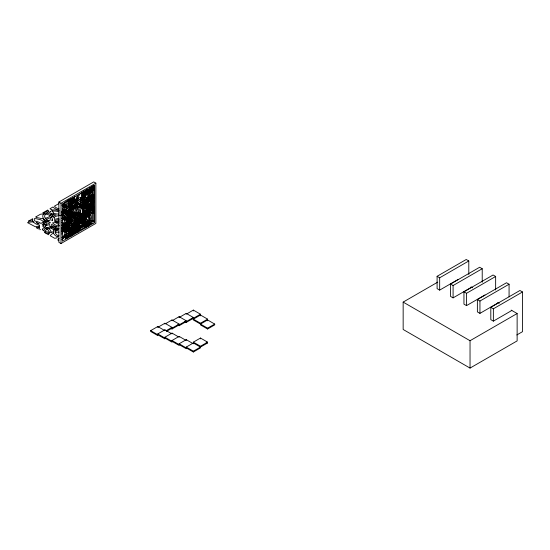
<?xml version="1.0" encoding="UTF-8"?>
<svg xmlns="http://www.w3.org/2000/svg" width="550" height="550" viewBox="0 0 550 550"><rect width="100%" height="100%" fill="white"/><g stroke="black" fill="none" stroke-linecap="round" stroke-linejoin="round"><path stroke-width="0.82" d="M67.554 217.339C72.772 221.011 67.073 215.022 67.389 218.508M69.692 218.57L69.513 219.794M66.213 218.109C65.911 215.462 71.692 222.592 66.213 218.109A11.069 6.394 -60 0 0 66.612 220.729L68.743 221.966A11.069 6.394 -60 0 1 68.344 219.347M67.65 217.229C74.112 221.059 65.182 216.212 67.746 217.202M71.191 230.065L70.964 230.752L73.198 231.976L73.329 231.296L71.191 230.065L71.074 230.704M92.386 205.232L92.139 206.298A11.069 6.394 -60 0 0 82.974 215.627A11.069 6.394 -60 0 0 84.425 225.995M94.524 206.463L94.277 207.508A11.069 6.394 -60 0 0 85.106 216.865A11.069 6.394 -60 0 0 86.563 227.226M76.237 207.302L76.065 208.038L75.254 207.625M61.82 234.121A9.171 5.294 -60 0 0 63.092 230.938C62.982 229.054 66.076 230.876 65.23 232.176A9.171 5.294 -60 0 1 62.336 237.792L61.806 237.483M63.092 230.938L65.23 232.176M83.641 217.243L85.862 218.171A9.171 5.294 -60 0 0 88.859 225.885L86.728 224.654A9.171 5.294 -60 0 1 83.717 216.954A9.171 5.294 -60 0 1 91.554 208.051C92.943 207.494 95.507 209.495 93.713 209.275A11.069 6.394 -60 0 1 80.671 217.628A9.171 5.294 -60 0 1 78.588 220.385L76.45 219.147A9.171 5.294 -60 0 0 78.533 216.397A11.069 6.394 -60 0 0 91.554 208.051L93.713 209.275A9.171 5.294 -60 0 0 85.855 218.192L85.779 218.453M71.541 208.615L71.754 207.907A9.171 5.294 -60 0 1 74.044 206.106L74.319 207.089M73.679 209.846L73.886 209.137A9.171 5.294 -60 0 1 76.175 207.336M70.833 231.213L70.964 230.752M72.964 232.444L73.329 231.296M82.218 198.344L82.507 197.402L85.002 199.141A11.069 6.394 -60 0 1 82.816 215.462A11.069 6.394 -60 0 1 71.947 213.042A11.069 6.394 -60 0 1 83.387 198.784L81.256 197.553A11.069 6.394 -60 0 0 69.816 211.819A11.069 6.394 -60 0 0 80.706 214.204L81.125 213.737M84.349 199.574L84.638 198.633M80.438 217.511A9.171 5.294 -60 0 0 77.598 222.887L77.419 223.596L75.419 222.441M71.802 232.292L71.472 233.626L69.341 232.396L69.809 230.601L73.982 233.482M81.256 197.553C79.771 199.588 83.469 201.74 83.387 198.784M82.246 213.091A9.171 5.294 -60 0 1 86.659 213.462L88.797 214.699A9.171 5.294 -60 0 0 83.332 214.885L82.933 215.49A11.069 6.394 -60 0 1 76.574 232.224A11.069 6.394 -60 0 1 68.379 225.417L65.78 224.352L66.241 224.187A11.069 6.394 -60 0 0 74.442 230.986A11.069 6.394 -60 0 0 80.774 214.321L81.166 214.143M80.774 214.321L85.119 216.831M90.111 208.608C89.781 209.048 93.149 211.241 91.389 210.327M92.242 209.846L91.816 210.712M65.072 235.146A9.171 5.294 -60 0 1 64.604 237.442L66.736 238.673A9.171 5.294 -60 0 0 62.336 231.028L62.838 230.147A11.069 6.394 -60 0 0 71.225 216.7A11.069 6.394 -60 0 0 63.539 211.688L62.205 210.918M82.844 205.171C76.642 202.125 84.322 205.81 82.631 205.487A9.171 5.294 -60 0 1 77.722 202.702A9.171 5.294 -60 0 1 80.011 193.847M83.442 193.064C82.5 196.948 89.251 193.854 82.961 192.968A11.069 6.394 -60 0 1 81.703 192.356A11.069 6.394 -60 0 0 81.888 195.924L84.019 197.161A11.069 6.394 -60 0 1 83.841 193.586L81.703 192.356M88.859 225.885A11.069 6.394 -60 0 0 90.729 214.314L88.598 213.084L87.869 213.909A9.171 5.294 -60 0 0 87.649 216.343M90.729 214.314L90.007 215.146A9.171 5.294 -60 0 0 90.069 219.271L89.402 218.886M76.258 202.84L74.119 201.609M76.086 203.046L73.7 201.259A9.171 5.294 -60 0 0 70.489 199.444L72.621 200.681M84.054 203.555L84.177 203.411A9.171 5.294 -60 0 1 88.103 200.558L88.364 200.468M82.046 202.18L86.247 204.786M82.864 215.407L81.297 214.218M94.277 207.508C87.347 203.108 100.458 211.083 91.066 205.707A11.069 6.394 -60 0 0 89.815 207.199L91.953 208.429A11.069 6.394 -60 0 1 93.198 206.938M80.767 212.376L79.778 213.132A11.069 6.394 -60 0 0 78.918 213.909L79.056 214.143M82.954 213.579L82.198 214.136A9.171 5.294 -60 0 0 81.551 207.536L79.42 206.305A9.171 5.294 -60 0 0 78.918 213.909M53.996 217.339L54.491 217.03A9.171 5.294 0 0 1 62.886 215.593A9.171 5.294 0 0 1 62.177 218.446M58.857 202.042L93.727 181.913L95.865 183.143L95.865 223.41L60.995 243.54L58.857 242.309L58.857 202.042L60.995 203.273L95.865 183.143M32.34 218.914L28.359 221.21A11.069 6.394 0 0 1 32.003 220.853L32.718 220.866M58.884 203.589L54.477 206.126A9.171 5.294 0 0 0 59.084 208.931M62.404 238.707L92.386 221.396L92.386 185.969M65.539 238.452L92.249 223.032M171.297 333.52L164.897 329.821L157.774 333.926L157.774 335.569L150.659 331.464L150.659 330.639L157.774 326.535L164.182 330.234M170.589 328.178L172.012 328.996L172.012 327.353L164.897 323.249L157.774 327.353L157.774 326.535M165.605 323.654L172.012 319.962L179.128 324.067L179.128 325.71L177.705 324.892M172.721 320.368L179.128 316.669L186.244 320.781L186.244 322.424L184.821 321.606M179.836 317.082L186.244 313.383L193.359 317.494L193.359 319.962L207.591 328.178L214.706 324.067L214.706 324.892L207.591 328.996L200.475 324.892L200.475 323.249L191.936 318.312M186.952 313.796L193.359 310.097L200.475 314.208L200.475 315.851M166.32 330.639L172.012 327.353M166.32 331.464L179.128 324.067M172.012 328.996L186.244 320.781M179.128 325.71L193.359 317.494M186.244 322.424L200.475 314.208M193.359 319.137L200.475 315.026L207.591 319.137L207.591 320.781M150.659 330.639L164.897 338.862L164.897 337.219L172.012 333.107L178.413 336.806M200.475 323.249L207.591 319.137M157.774 333.926L172.012 342.148L172.012 340.505L179.128 336.394L185.529 340.093M200.475 324.067L207.591 319.962L214.706 324.067M164.897 337.219L179.128 345.434L179.128 343.791L186.244 339.68L192.651 343.379M193.359 343.791L193.359 342.148L200.475 338.037L207.591 342.148L207.591 342.966L193.359 351.182L186.244 347.077L186.244 348.721L172.012 340.505M186.244 347.077L193.359 342.966L200.475 347.077M193.359 342.148L200.475 346.252L207.591 342.148M179.128 343.791L193.359 352.007L200.475 347.896L200.475 346.252M458.116 279.462L439.663 290.111L437.099 288.633L437.099 276.306L466.228 259.49L468.793 260.968L468.793 274.484M437.099 276.306L439.663 277.791L468.793 260.968M511.184 310.097L517.131 313.534L517.131 340.904L470.037 368.087L403.157 329.478L403.157 302.101L437.738 282.136M471.543 287.21L453.09 297.866L450.526 296.388L450.526 284.061L479.655 267.245L482.219 268.723L482.219 282.239M450.526 284.061L453.09 285.539L482.219 268.723M484.969 294.965L466.517 305.621L463.953 304.136L463.953 291.809L493.082 274.993L495.646 276.478L495.646 289.988M463.953 291.809L466.517 293.294L495.646 276.478M498.396 302.713L479.944 313.369L477.379 311.891L477.379 299.564L506.509 282.748L509.073 284.226L509.073 296.897M477.379 299.564L479.944 301.043L509.073 284.226M511.823 310.468L493.371 321.124L490.806 319.639L490.806 307.312L519.936 290.496L522.5 291.981L522.5 331.678L516.808 334.964M490.806 307.312L493.371 308.798L522.5 291.981M403.157 302.101L470.037 340.718L517.131 313.534M73.941 205.947L75.034 206.607A11.069 6.394 -60 0 1 76.175 205.789L75.639 205.178M75.481 198.887A9.171 5.294 -60 0 0 80.479 204.277L82.906 205.397M82.067 202.159A9.171 5.294 -60 0 1 85.965 199.327L86.233 199.238M53.219 231.949L52.979 232.038A9.171 5.294 0 0 1 42.274 229.632A11.069 6.394 0 0 0 42.852 228.525A11.069 6.394 0 0 0 43.264 219.643L44.268 219.56M90.812 206.711A9.171 5.294 -60 0 0 87.842 198.997L89.973 200.228A9.171 5.294 -60 0 1 92.95 207.941M89.959 200.234L87.794 199.011M55.254 232.691L56.279 232.347A9.171 5.294 0 0 1 59.153 232.114M77.921 206.607L76.23 205.59M67.031 222.365L68.014 222.214M69.169 223.596L70.153 223.444M46.172 219.244L46.901 219.072A11.069 6.394 0 0 0 49.988 208.725L53.041 206.958A11.069 6.394 0 0 0 58.932 210.086M55.131 231.413L55.44 231.351A9.171 5.294 0 0 0 58.843 228.807M45.279 218.268L46.097 218.075A9.171 5.294 0 0 0 51.377 213.606M81.737 221.451L82.252 221.389L80.114 220.158A11.069 6.394 -60 0 1 81.338 220.241L84.047 221.643L83.476 221.471A11.069 6.394 -60 0 0 75.377 225.637A11.069 6.394 -60 0 0 71.232 236.081L69.094 234.843A11.069 6.394 -60 0 1 76.422 221.526M67.045 223.994L69.651 225.177L69.211 225.218M79.145 221.939L81.854 223.114L81.311 223.163M90.564 189.062L93.28 190.245A11.069 6.394 -60 0 1 87.058 194.274M92.703 190.293L93.246 190.245M79.647 204.476L79.069 204.524L79.413 203.919A11.069 6.394 -60 0 1 80.492 202.311L82.624 203.541A11.069 6.394 -60 0 0 81.551 205.15L81.311 205.562L83.304 206.807A11.069 6.394 -60 0 1 83.806 212.417L82.211 211.489M81.785 205.707L81.097 205.611A11.069 6.394 -60 0 1 76.23 205.659M62.336 214.363L62.611 214.328A9.171 5.294 -60 0 0 69.554 208.409A9.171 5.294 -60 0 0 70.771 199.588L70.771 199.588A11.069 6.394 -60 0 0 62.336 211.379M61.916 231.137L62.301 231.316L61.875 231.241M43.807 225.624L42.707 225.617A11.069 6.394 0 0 1 42.983 226.421M52.195 220.708L51.858 220.674A9.171 5.294 0 0 1 52.546 218.694A9.171 5.294 0 0 1 52.257 220.667M85.58 194.294L82.961 192.968A9.171 5.294 -60 0 0 86.412 197.587C90.166 200.839 89.623 196.749 86.467 197.574A11.069 6.394 -60 0 0 84.067 198.791M46.489 213.097L47.211 213.235A11.069 6.394 0 0 1 54.484 219.498A11.069 6.394 0 0 1 58.932 218.474M82.768 226.937L82.287 226.834A11.069 6.394 0 0 0 84.714 218.501L86.831 219.725M81.263 227.776L80.039 227.652A11.069 6.394 0 0 1 74.071 228.222M71.369 226.655L72.167 226.847A11.069 6.394 0 0 1 79.028 221.623A11.069 6.394 0 0 1 90.255 222.64M88.963 212.506C90.97 213.689 85.388 210.368 87.367 211.606M471.054 286.928L472.539 287.788M497.805 302.376L499.297 303.236M93.191 185.756L94.524 186.526A9.171 5.294 -60 0 1 93.198 188.567L91.066 187.337A9.171 5.294 -60 0 0 91.513 186.718M89.464 187.77L89.994 188.079A11.069 6.394 -60 0 1 91.025 189.269L89.423 188.347M88 190.087L90.138 191.317M88.048 190.211L90.186 191.448M85.222 190.218L85.759 190.527A9.171 5.294 -60 0 0 88.55 198.818A11.069 6.394 -60 0 0 86.199 200.021M83.758 191.07L84.294 191.373M83.717 191.091L84.274 191.428A9.171 5.294 -60 0 0 86.9 192.61L84.762 191.373A9.171 5.294 -60 0 1 83.346 191.111M83.291 191.104L85.291 192.259M89.265 194.996L91.396 196.233M84.844 193.057L86.983 194.288M88 195.195L90.131 196.426M82.177 191.978L82.713 192.287A11.069 6.394 -60 0 0 85.099 194.198M90.846 198.131L92.984 199.361M91.898 199.451L94.036 200.681M81.62 193.738L83.758 194.968M83.38 195.367L85.518 196.597M88.907 199.196L91.994 200.984M90.681 200.805L92.819 202.036M86.178 199.32L88.309 200.551M85.965 199.327L88.103 200.558M84.803 199.877L86.934 201.107M85.147 200.771L87.278 202.001M81.957 199.574L84.088 200.812M83.387 200.874L85.518 202.111M85.422 202.201L87.553 203.431M83.903 202.125L86.041 203.356M88.261 204.903L90.399 206.133M86.927 205.501L89.059 206.731M88.268 206.449L90.406 207.68M72.332 197.821A11.069 6.394 -60 0 1 73.941 198.639L76.354 200.138M85.174 205.748L87.306 206.979M75.433 200.262L77.564 201.492M88.619 207.982L90.757 209.213M83.992 205.466L86.13 206.697M86.907 207.089L89.045 208.319M71.252 198.447L72.634 199.004A11.069 6.394 -60 0 1 76.079 199.87M92.744 211.303L89.279 209.124M77.77 202.923L75.639 201.685A9.171 5.294 -60 0 1 83.146 200.53A9.171 5.294 -60 0 1 82.273 210.217M73.006 200.317L75.137 201.548M84.693 207.488L86.831 208.725M70.104 199.203L70.627 199.313M87.306 209.096L89.437 210.327M83.552 207.309L85.683 208.539M87.849 210.21L89.987 211.441M69.066 199.746L71.204 200.977M89.623 211.709L91.754 212.939M75.061 203.672L76.395 204.442A9.171 5.294 -60 0 1 68.049 217.305A9.171 5.294 -60 0 1 65.072 206.944A9.171 5.294 -60 0 1 75.838 202.489A11.069 6.394 -60 0 1 67.884 208.347A11.069 6.394 -60 0 1 63.147 203.583M76.113 205.858L77.584 206.704A11.069 6.394 -60 0 1 70.214 217.931A11.069 6.394 -60 0 1 62.466 215.992L61.806 215.71M70.049 203.624L72.167 204.903M75.57 206.917L77.316 207.886M85.656 212.822L87.787 214.053M84.494 212.596L86.632 213.826M86.398 215.291L88.536 216.528M69.328 205.748L71.459 206.979M84.418 215.057L86.556 216.294M71.754 207.907L73.886 209.137M81.73 213.964L83.332 214.885M78.43 212.431L80.568 213.661M64.536 204.504L65.065 204.813M67.719 206.607L69.857 207.838M64.563 205.061L65.766 205.755M76.986 212.279L79.117 213.517M89.946 220.296L91.011 220.907A9.171 5.294 -60 0 0 94.524 221.705L92.386 220.474A9.171 5.294 -60 0 1 89.684 220.268M81.324 215.689L83.456 216.92M66.969 208.258L61.916 205.288A11.069 6.394 -60 0 1 62.274 204.641M69.623 209.791L71.026 210.595M74.621 212.678L80.699 216.184M82.404 217.353L84.535 218.584M90.991 222.509L90.723 222.358A11.069 6.394 -60 0 1 88.591 221.843L88.268 221.629L90.729 223.073A11.069 6.394 -60 0 0 92.861 223.589L91.926 223.053M64.824 207.433L63.491 206.656A11.069 6.394 -60 0 0 73.7 201.259L73.934 201.774M81.579 217.463L83.71 218.694M71.734 212.568L73.329 213.489M80.128 217.312A9.171 5.294 -60 0 1 73.336 230.093A9.171 5.294 -60 0 1 67.595 223.609A9.171 5.294 -60 0 1 77.241 214.053L79.372 215.284A9.171 5.294 -60 0 0 69.726 224.847A9.171 5.294 -60 0 0 75.474 231.323A9.171 5.294 -60 0 0 82.266 218.542L78.375 216.232L81.565 218.268A11.069 6.394 -60 0 1 73.549 224.854L71.417 223.623A11.069 6.394 -60 0 0 73.205 223.059M66.866 210.018L67.396 210.327M67.533 210.403L68.998 211.255M65.78 209.577L67.918 210.815M68.076 211.179L70.214 212.41M71.782 213.812L73.645 214.885M71.988 214.596L74.119 215.827M81.338 220.241L85.504 222.64A11.069 6.394 -60 0 1 86.673 224.998L84.542 223.768A11.069 6.394 -60 0 0 83.373 221.403M72.064 214.913L69.926 213.682A9.171 5.294 -60 0 1 61.882 214.239A11.069 6.394 -60 0 0 67.052 209.77M72.861 215.483L74.999 216.714M67.203 213.132L69.341 214.363M72.407 216.212L70.276 214.981A11.069 6.394 -60 0 1 61.923 217.161M69.08 214.431L71.211 215.669M70.689 215.834L72.827 217.064M80.871 222.035L84.253 224.008A9.171 5.294 -60 0 0 76.986 225.589A9.171 5.294 -60 0 0 72.573 235.304M71.424 216.741L73.556 217.972M69.052 216.026L71.191 217.264M61.889 212.341L63.491 213.269A9.171 5.294 -60 0 1 66.323 212.431L64.192 211.2A9.171 5.294 -60 0 0 61.916 211.75M61.847 213.077L63.58 214.081M75.597 221.732L77.598 222.887M61.882 214.239L64.02 215.469M68.626 218.419L70.758 219.649M69.169 219.732L71.308 220.962M73.996 222.654L76.134 223.891M73.782 223.788L75.921 225.019M74.463 226.133L75.797 226.903M72.366 225.534L74.504 226.765M75.996 228.113L78.127 229.35M76.862 228.883L78.994 230.113M72.634 227.123L74.766 228.353M66.241 224.187L68.379 225.417M75.46 230.216L77.598 231.447M63.992 223.802L66.131 225.032M61.806 222.722L62.336 223.032A11.069 6.394 -60 0 1 66.873 230.017L63.484 228.071A9.171 5.294 -60 0 0 61.841 224.125M62.617 224.916L64.749 226.146M72.339 230.505L74.477 231.736M63.401 227.033L65.539 228.271M70.565 232.478L72.696 233.729M61.916 228.456L62.446 228.759A11.069 6.394 -60 0 1 72.421 223.912A11.069 6.394 -60 0 1 73.48 234.781L71.349 233.544A11.069 6.394 -60 0 0 70.881 223.08A11.069 6.394 -60 0 0 61.861 225.658M61.806 228.498L62.336 228.807M61.806 230.718L62.336 231.028M61.806 239.222L62.336 239.525A11.069 6.394 -60 0 0 66.412 232.258L64.274 231.021A11.069 6.394 -60 0 1 63.992 231.921M58.884 240.749L57.97 240.219A9.171 5.294 0 0 1 58.183 238.817M206.167 342.148L207.591 342.966M69.08 216.418L68.805 216.253A11.069 6.394 0 0 0 65.938 215.064A9.171 5.294 0 0 1 65.828 213.593A11.069 6.394 0 0 0 69.499 209.846M80.657 217.621L80.554 217.518A9.171 5.294 0 0 1 83.854 223.795A9.171 5.294 0 0 1 74.03 227.116M67.375 224.524L67.045 224.166A9.171 5.294 0 0 1 67.691 218.921M50.586 211.337L50.985 211.716L50.737 211.31M80.506 217.463L80.541 217.498A9.171 5.294 0 0 0 79.942 217.752M51.514 216.748L51.851 217.154M62.425 209L62.831 209.433A9.171 5.294 0 0 0 66.887 208.931M82.528 197.436L85.002 199.141L82.397 197.732L82.864 197.911A11.069 6.394 -60 0 1 82.225 212.334M76.972 223.644L77.323 224.146A9.171 5.294 0 0 0 80.424 226.263M76.526 230.113L76.766 230.526L74.394 228.883M72.078 198.426L72.318 199.066A11.069 6.394 -60 0 1 70.331 209.261A11.069 6.394 -60 0 1 62.466 215.992M66.646 226.249C67.437 227.927 64.426 226.188 64.508 225.012M80.767 204.16L80.733 204.036A11.069 6.394 -60 0 0 91.279 204.036L93.411 205.267A11.069 6.394 -60 0 1 82.644 202.407A11.069 6.394 -60 0 1 94.524 188.547M80.713 203.954L80.726 204.002A11.069 6.394 -60 0 1 87.367 188.959L89.499 190.19A9.171 5.294 -60 0 0 88.069 189.193M493.371 308.798L493.371 321.124M479.944 301.043L479.944 313.369M470.037 340.718L470.037 368.087M466.517 293.294L466.517 305.621M453.09 285.539L453.09 297.866M439.663 277.791L439.663 290.111M207.591 328.178L207.591 328.996M200.475 338.037L200.475 338.862M193.359 310.097L193.359 310.922M193.359 351.182L193.359 352.007M186.244 313.383L186.244 314.208M186.244 339.68L186.244 340.505M179.128 316.669L179.128 317.494M179.128 336.394L179.128 337.219M172.012 319.962L172.012 320.781M172.012 333.107L172.012 333.926M164.897 323.249L164.897 324.067M164.897 329.821L164.897 330.639M93.727 185.336L93.727 221.32M60.995 203.273L60.995 243.54M70.159 211.991A9.171 5.294 0 0 1 68.31 211.819M65.292 210.987A9.171 5.294 0 0 1 64.274 210.485A11.069 6.394 0 0 0 66.083 210.279A11.069 6.394 0 0 0 64.047 213.015L63.539 213.214A11.069 6.394 0 0 0 61.682 211.812M78.561 226.82A11.069 6.394 0 0 1 77.928 217.312M69.637 226.029A9.171 5.294 0 0 1 68.537 225.445L68.805 225.294A11.069 6.394 0 0 0 69.884 224.565A9.171 5.294 0 0 1 63.264 229.866M70.641 217.312A9.171 5.294 0 0 1 75.817 216.583M76.505 222.441A9.171 5.294 0 0 1 76.464 221.939M76.01 230.856A9.171 5.294 0 0 1 76.684 223.802A9.171 5.294 0 0 1 88.901 223.417M66.351 218.116A11.069 6.394 0 0 0 65.904 225.239L65.416 225.411A11.069 6.394 0 0 0 61.82 225.534M69.499 216.432A11.069 6.394 0 0 1 80.527 216.232M59.015 235.634A11.069 6.394 0 0 0 56.602 237.999A9.171 5.294 0 0 1 54.574 238.26L50.256 235.771A9.171 5.294 0 0 1 53.481 233.166M70.689 233.929A11.069 6.394 0 0 0 67.87 233.606A11.069 6.394 0 0 0 65.141 232.1M65.106 234.816A9.171 5.294 0 0 1 66.846 234.692A9.171 5.294 0 0 1 67.643 235.689M43.966 227.789A9.171 5.294 0 0 1 48.469 234.74L44.584 232.499A11.069 6.394 0 0 0 49.156 233.358M39.167 227.322A9.171 5.294 0 0 0 36.362 227.748L38.369 228.91L39.511 228.601A11.069 6.394 0 0 1 39.586 225.232A11.069 6.394 0 0 1 32.367 218.907M59.111 223.183A11.069 6.394 0 0 0 54.237 221.038A9.171 5.294 0 0 1 59.125 219.567M45.863 225.472A11.069 6.394 0 0 0 49.665 224.517A11.069 6.394 0 0 0 56.712 230.739M44.447 212.877A11.069 6.394 0 0 0 42.824 212.857L47.74 210.024A11.069 6.394 0 0 0 56.224 215.002A11.069 6.394 0 0 0 49.912 220.605A11.069 6.394 0 0 0 40.968 223.492A11.069 6.394 0 0 0 34.815 221.059A9.171 5.294 0 0 1 34.306 218.687A9.171 5.294 0 0 1 36.417 218.721A11.069 6.394 0 0 0 40.212 219.56A9.171 5.294 0 0 1 43.196 226.456M64.845 216.7A11.069 6.394 0 0 1 61.799 220.715M59.297 221.843A11.069 6.394 0 0 1 53.728 222.688L52.546 222.86A9.171 5.294 0 0 0 59.221 225.974M48.111 210.815A11.069 6.394 0 0 0 42.783 216.982A11.069 6.394 0 0 0 50.249 222.351L50.201 222.791A9.171 5.294 0 0 1 42.157 224.482A9.171 5.294 0 0 1 48.242 221.829M51.748 210.018A11.069 6.394 0 0 1 59.256 210.739M82.644 218.694A11.069 6.394 0 0 1 80.025 219.78M74.834 220.488A11.069 6.394 0 0 1 64.921 216.796M57.509 236.823A11.069 6.394 0 0 1 55.564 227.824M73.391 232.368A9.171 5.294 0 0 0 65.759 226.538A11.069 6.394 0 0 1 61.882 227.143M65.333 237.022A9.171 5.294 0 0 1 63.463 237.036M58.589 235.916A9.171 5.294 0 0 1 57.496 228.202M55.399 222.626A9.171 5.294 0 0 1 59.125 225.72M44.914 231.309A9.171 5.294 0 0 1 58.919 228.683M62.776 232.877A9.171 5.294 0 0 0 62.748 232.588A9.171 5.294 0 0 0 61.999 232.409M50.325 215.751A9.171 5.294 0 0 0 40.446 214.232L35.674 216.982A9.171 5.294 0 0 0 37.111 217.676A11.069 6.394 0 0 1 40.913 218.515A9.171 5.294 0 0 0 43.416 218.529M57.97 229.831A9.171 5.294 0 0 1 51.611 224.187A11.069 6.394 0 0 0 57.303 226.806L57.056 226.923A11.069 6.394 0 0 0 43.395 230.532M63.188 219.684A9.171 5.294 0 0 1 69.032 222.544L69.334 222.956A9.171 5.294 0 0 1 67.464 224.517M59.036 220.639A9.171 5.294 0 0 1 55.784 221.471M48.627 220.674A9.171 5.294 0 0 1 48.881 211.826M52.601 211.049A9.171 5.294 0 0 1 59.331 212.08M64.047 230.876A11.069 6.394 0 0 0 71.356 222.998A11.069 6.394 0 0 0 70.668 217.683M61.765 218.419A11.069 6.394 0 0 1 69.644 220.997M81.359 217.889A9.171 5.294 0 0 1 81.063 218.048M75.46 219.388A9.171 5.294 0 0 1 71.631 219.031M69.994 219.814A9.171 5.294 0 0 1 70.146 220.784M33.454 222.014A9.171 5.294 0 0 0 27.5 222.633L35.406 226.792A11.069 6.394 0 0 1 39.236 226.215M44.976 226.854A11.069 6.394 0 0 1 51.143 232.265M59.104 238.549A11.069 6.394 0 0 1 58.286 238.789M61.868 228.745A11.069 6.394 0 0 1 64.487 231.811M70.091 213.084A11.069 6.394 0 0 1 67.203 212.768M64.501 212.004A11.069 6.394 0 0 1 62.349 210.911M59.208 214.039A9.171 5.294 0 0 1 53.288 213.077M89.98 187.591A11.069 6.394 -60 0 1 92.386 187.316M88.901 189.585A9.171 5.294 -60 0 1 87.01 190.802L90.482 192.803A9.171 5.294 -60 0 1 84.349 204.689L82.211 203.452A9.171 5.294 -60 0 0 88.351 191.572M91.039 190.822A9.171 5.294 -60 0 1 89.141 192.032M62.336 224.771A9.171 5.294 -60 0 1 65.615 229.302M61.841 222.001A11.069 6.394 -60 0 1 64.735 228.786M61.841 229.604A9.171 5.294 -60 0 1 64.735 231.901M70.407 198.818A11.069 6.394 -60 0 1 68.413 207.653M74.119 205.968A9.171 5.294 -60 0 1 73.831 207.178M62.796 205.989A9.171 5.294 -60 0 1 68.736 199.87M69.032 199.554A9.171 5.294 -60 0 1 61.937 212.651M64.653 205.171A9.171 5.294 -60 0 0 74.759 196.584A11.069 6.394 -60 0 0 74.305 202.702M77.392 195.36A9.171 5.294 -60 0 1 70.943 205.748A9.171 5.294 -60 0 1 64.501 202.799M91.149 189.014A11.069 6.394 -60 0 1 84.92 193.043M92.386 194.617A11.069 6.394 -60 0 0 86.893 206.209A11.069 6.394 -60 0 0 92.036 211.942L94.215 213.173A11.069 6.394 -60 0 1 89.024 207.446A11.069 6.394 -60 0 1 94.524 195.855M88.481 197.258A11.069 6.394 -60 0 1 92.386 200.743L94.524 201.974A11.069 6.394 -60 0 0 90.619 198.495M88.598 213.084A11.069 6.394 -60 0 1 89.299 215.889M88.557 220.77A11.069 6.394 -60 0 1 86.728 224.654M70.441 234.066A9.171 5.294 -60 0 1 74.848 224.359A9.171 5.294 -60 0 1 82.115 222.771M62.838 230.147A9.171 5.294 -60 0 1 73.356 228.594L71.218 227.363A9.171 5.294 -60 0 0 61.861 227.363M62.404 209.969A11.069 6.394 -60 0 1 69.094 215.373A11.069 6.394 -60 0 1 61.861 228.243M72.469 212.41A11.069 6.394 -60 0 1 71.844 213.249M78.086 194.961A11.069 6.394 -60 0 0 76.773 204.937A11.069 6.394 -60 0 0 83.236 206.841L81.097 205.611A11.069 6.394 -60 0 1 81.867 208.842M88.674 211.138A9.171 5.294 -60 0 1 79.846 215.05M90.805 212.369A9.171 5.294 -60 0 1 81.984 216.288M81.551 207.536A9.171 5.294 -60 0 0 81.056 215.139A11.069 6.394 -60 0 1 81.916 214.363L80.059 212.898A9.171 5.294 -60 0 0 80.513 210.368M87.938 216.487A9.171 5.294 -60 0 0 87.684 215.181L89.815 216.411A9.171 5.294 -60 0 1 87.704 225.658L85.566 224.428A9.171 5.294 -60 0 0 87.663 219.691M75.563 221.341A9.171 5.294 -60 0 1 77.811 216.92M77.797 219.354A11.069 6.394 -60 0 1 75.728 221.444M79.42 206.305A9.171 5.294 -60 0 1 79.915 207.034M80.713 212.472A9.171 5.294 -60 0 1 71.754 214.211M71.163 210.911A9.171 5.294 -60 0 1 71.858 207.597M68.784 203.823C67.643 206.986 74.415 205.452 68.784 203.823M40.164 229.659L39.82 229.742L40.15 229.646M81.881 200.667C85.841 204.827 84.542 197.931 81.881 200.667M74.559 220.756L74.044 221.079A9.171 5.294 -60 0 1 68.606 220.811L70.737 222.042A9.171 5.294 -60 0 0 76.175 222.31L76.691 221.994L74.559 220.756M94.524 185.467L62.336 204.05L62.336 241.209L94.524 222.633L94.524 185.467M94.524 190.444L92.386 189.207A9.171 5.294 -60 0 0 83.903 194.439A9.171 5.294 -60 0 0 82.974 204.724A9.171 5.294 -60 0 0 91.197 202.421L93.335 203.658A9.171 5.294 -60 0 1 85.112 205.954A9.171 5.294 -60 0 1 86.034 195.676A9.171 5.294 -60 0 1 94.524 190.444M91.809 191.758L89.671 190.527A11.069 6.394 -60 0 1 82.851 204.579L84.989 205.81A11.069 6.394 -60 0 0 91.809 191.758M94.524 195.429L92.386 194.198A9.171 5.294 -60 0 1 88.522 197.168L90.654 198.399A9.171 5.294 -60 0 0 94.524 195.429M94.524 197.491L92.386 196.261A9.171 5.294 -60 0 0 88.234 205.652A9.171 5.294 -60 0 0 92.386 210.238L94.524 211.468A9.171 5.294 -60 0 1 90.365 206.883A9.171 5.294 -60 0 1 94.524 197.491M81.551 205.15L79.413 203.919A11.069 6.394 -60 0 0 76.642 203.562L78.781 204.799A11.069 6.394 -60 0 1 81.551 205.15M90.062 211.558L87.924 210.32A11.069 6.394 -60 0 0 87.367 220.715L89.506 221.946A11.069 6.394 -60 0 1 90.062 211.558M80.362 207.488L78.231 206.257A11.069 6.394 -60 0 0 77.639 215.139L79.778 216.377A11.069 6.394 -60 0 1 80.362 207.488M87.801 212.142L85.669 210.911A11.069 6.394 -60 0 0 82.94 211.241L85.071 212.479A11.069 6.394 -60 0 1 87.801 212.142M72.909 208.491L70.778 207.261A11.069 6.394 -60 0 0 66.419 215.93L68.551 217.167A11.069 6.394 -60 0 1 72.909 208.491M81.916 214.363L79.324 212.809A11.069 6.394 -60 0 0 68.578 218.591L70.709 219.828A11.069 6.394 -60 0 1 81.455 214.046L81.916 214.363M72.139 211.296L70.001 210.066A9.171 5.294 -60 0 0 68.695 212.438L70.833 213.668A9.171 5.294 -60 0 1 72.139 211.296M78.32 218.611L76.182 217.381A11.069 6.394 -60 0 0 76.258 230.711L78.396 231.942A11.069 6.394 -60 0 1 78.32 218.611M67.733 212.733L65.594 211.496A9.171 5.294 -60 0 1 65.395 222.963L67.533 224.201A9.171 5.294 -60 0 0 67.733 212.733M85.422 226.366L83.284 225.136A9.171 5.294 -60 0 1 83.407 226.579L85.546 227.817A9.171 5.294 -60 0 0 85.422 226.366M77.151 225.431L75.013 224.201A9.171 5.294 -60 0 0 78.636 229.336L80.774 230.567A9.171 5.294 -60 0 1 77.151 225.431M64.529 229.103L62.391 227.865A11.069 6.394 -60 0 1 66.041 236.61L68.172 237.841A11.069 6.394 -60 0 0 64.529 229.103M36.286 222.564A9.171 5.294 0 0 0 39.139 223.919A9.171 5.294 0 0 0 36.286 222.564M81.421 215.181A9.171 5.294 -60 0 0 84.377 200.963A9.171 5.294 -60 0 0 73.514 210.526A9.171 5.294 -60 0 0 81.421 215.181"/></g></svg>
